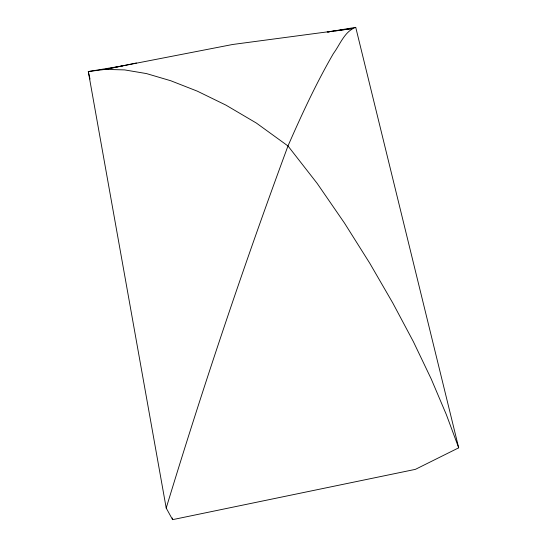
<?xml version="1.0" encoding="UTF-8"?>
<svg xmlns="http://www.w3.org/2000/svg" width="547" height="547" viewBox="0 0 547 547"><rect width="100%" height="100%" fill="white"/><g stroke="black" fill="none" stroke-linecap="round" stroke-linejoin="round"><path stroke-width="0.82" d="M166.206 508.06C203.238 386.209 243.798 265.411 287.982 145.967C301.739 114.501 316.2 83.267 333.417 53.524C340.07 44.615 344.487 31.357 355.735 27.35L458.701 447.822L415.385 469.36L172.585 519.65L166.206 508.06L88.299 71.554L122.453 65.907L232.639 44.485L352.165 28.567L339.666 30.358M136.442 62.98L105.25 69.387L88.299 71.554L90.009 79.055M122.453 65.907L105.25 69.387L124.634 69.907L146.48 73.585L170.746 80.744L197.269 91.137L225.904 105.113L256.338 123.041L287.982 145.967L317.185 183.43L344.514 223.121L369.793 263.278L392.794 303.004L413.382 341.67L431.241 379.003L446.311 414.523L458.701 447.822M327.209 32.068L355.735 27.35M328.009 32.041L329.677 31.801M332.173 31.439L333.841 31.2M335.502 30.96L338.005 30.605M172.284 517.968L172.585 519.65"/></g></svg>
